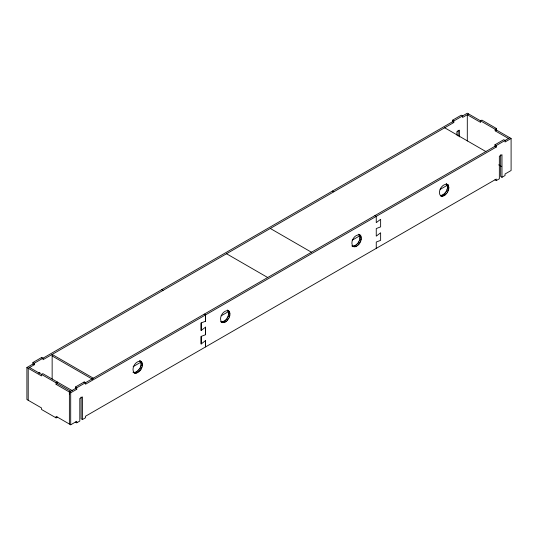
<?xml version="1.0" encoding="UTF-8"?>
<svg xmlns="http://www.w3.org/2000/svg" width="538" height="538" viewBox="0 0 538 538"><rect width="100%" height="100%" fill="white"/><g stroke="black" fill="none" stroke-linecap="round" stroke-linejoin="round"><path stroke-width="0.81" d="M69.382 394.024L69.382 392.02L75.441 388.523L76.752 389.283L76.752 387.764L494.973 146.282L494.973 144.769L503.729 139.712L505.041 140.472L505.041 141.985L511.1 138.488L511.1 170.506L505.041 174.003L505.041 175.523L501.981 177.291L500.663 176.531L500.663 154.789M133.996 372.518C138.932 372.094 143.337 364.562 139.719 360.601C146.471 363.56 138.959 376.58 133.014 372.215L135.307 373.278M222.846 322.713L221.535 321.953C226.471 321.536 230.876 313.997 227.258 310.036C234.01 313.002 226.491 326.021 220.553 321.65M352.874 246.128C357.81 245.705 362.215 238.166 358.597 234.205C365.349 237.171 357.831 250.19 351.892 245.826L354.186 246.888M441.745 196.336L440.434 195.576C445.37 195.153 449.775 187.614 446.157 183.653C452.357 186.484 446.54 197.567 440.763 196.034C436.957 192.019 442.088 183.122 447.468 184.413M204.205 314.158L205.536 314.932L205.536 321.247L201.138 322.921L201.138 330.507L205.536 327.144L205.536 334.73L201.138 336.405L201.138 343.984L205.536 340.628L205.536 346.943L205.516 340.615M57.398 417.118L56.087 417.878L41.493 409.452L41.493 407.932L26.9 399.512L26.9 367.494L32.959 363.997L32.959 362.478L41.715 357.427L43.027 358.18L43.027 359.7L453.803 122.516L453.803 120.996L452.492 120.236L452.492 121.756L34.271 363.237L34.271 364.757L28.211 368.248L28.211 400.265M452.492 120.236L461.248 115.186L462.559 115.939L462.559 117.459L468.618 113.962M453.803 120.996L467.3 113.202L495.195 129.308L496.507 128.548L496.507 130.068L511.1 138.488M38.649 373.177L39.96 372.424M56.087 382.827L57.398 382.067L57.398 383.587L56.087 384.34L56.087 382.827L29.529 367.494M495.195 129.308L495.195 130.821L496.507 130.068M75.441 388.523L75.441 387.01L84.197 381.953L85.508 382.713L85.508 384.226L496.285 147.042L496.285 145.529L494.973 144.769M496.285 145.529L509.789 137.735M56.087 384.34L70.7 392.78L76.752 389.283M133.168 366.634L141.171 362.013M221.192 315.813L229.195 311.193M352.141 240.21L360.87 235.173M440.165 189.389L448.167 184.769M56.087 417.878L56.087 416.358L70.7 424.798L76.752 421.301L76.752 422.814L75.441 422.061M76.752 422.814L79.819 421.046L79.819 398.47L82.448 396.95L82.448 419.532L81.13 418.772L81.13 397.031M82.448 419.532L85.508 417.764L85.508 416.244L496.285 179.06L496.285 180.573L494.973 179.82M496.285 180.573L499.351 178.804L499.351 156.228L501.981 154.709L501.981 177.291M359.909 234.965C354.529 233.674 349.397 242.571 353.204 246.586M228.569 310.796C223.189 309.505 218.058 318.395 221.864 322.41M141.037 361.354C135.65 360.063 130.519 368.96 134.325 372.975M496.507 128.548L481.913 120.122L480.602 120.882L480.602 122.395L467.3 114.722L467.3 140.99M495.195 130.821L508.471 138.488M452.492 121.756L453.803 122.516M494.973 146.282L496.285 147.042M444.704 127.795L485.875 151.561M498.686 164.857L501.483 166.471M446.91 184.352L448.221 185.112M447.387 185.402L448.699 186.161M447.549 186.726L448.86 187.486M447.387 188.239L448.699 188.993M446.91 189.833L448.221 190.586M446.157 191.4L447.468 192.16M445.175 192.839L446.486 193.599M444.032 194.043L445.343 194.803M442.801 194.938L444.119 195.697M441.577 195.462L442.888 196.222M332.464 191.057L333.775 191.81M374.946 215.583L376.257 216.343L376.257 222.658L380.635 219.289L380.635 226.875L376.257 228.556L376.257 236.142L380.635 232.772L380.635 240.351L376.257 242.039L376.257 248.354M359.35 234.904L360.668 235.664M359.828 235.953L361.139 236.713M359.989 237.278L361.301 238.038M359.828 238.791L361.139 239.544M359.35 240.385L360.668 241.138M358.597 241.952L359.909 242.712M357.615 243.391L358.927 244.151M356.472 244.595L357.783 245.355M355.241 245.489L356.56 246.249M354.017 246.014L355.329 246.774M270.318 228.475L311.489 252.248M226.538 253.748L267.709 277.521M228.011 310.735L229.329 311.495M228.489 311.784L229.8 312.538M228.65 313.103L229.961 313.862M228.489 314.616L229.8 315.376M228.011 316.209L229.329 316.969M227.258 317.783L228.569 318.536M226.276 319.216L227.587 319.976M225.133 320.426L226.444 321.186M223.902 321.32L225.22 322.08M222.678 321.845L223.99 322.598M161.723 289.632L163.054 290.399M140.472 361.301L141.79 362.054M140.949 362.343L142.261 363.103M141.111 363.668L142.422 364.428M140.949 365.181L142.261 365.941M140.472 366.775L141.79 367.535M139.719 368.342L141.037 369.102M138.737 369.781L140.055 370.541M137.594 370.991L138.912 371.745M136.37 371.886L137.681 372.646M135.139 372.404L136.45 373.164M93.316 378.201L52.146 354.434L52.146 379.034M52.146 355.948L92.597 379.303M32.959 362.478L34.271 363.237M75.441 387.01L76.752 387.764M32.959 363.997L34.271 364.757M72.368 390.709L42.805 373.641L41.493 374.401L41.493 375.921L26.9 367.494M57.29 383.52L70.7 391.26M459.492 136.874L459.492 130.183L456.87 131.696L456.87 135.045M458.181 130.257L458.181 136.114M205.516 314.918L205.516 321.233M205.516 327.131L205.516 334.717M201.158 322.935L201.158 330.514M201.158 336.411L201.158 343.997M84.197 381.953L84.197 382.807M70.7 392.78L70.7 424.798M69.382 392.02L69.382 424.038M41.715 357.427L41.715 358.086"/></g></svg>
